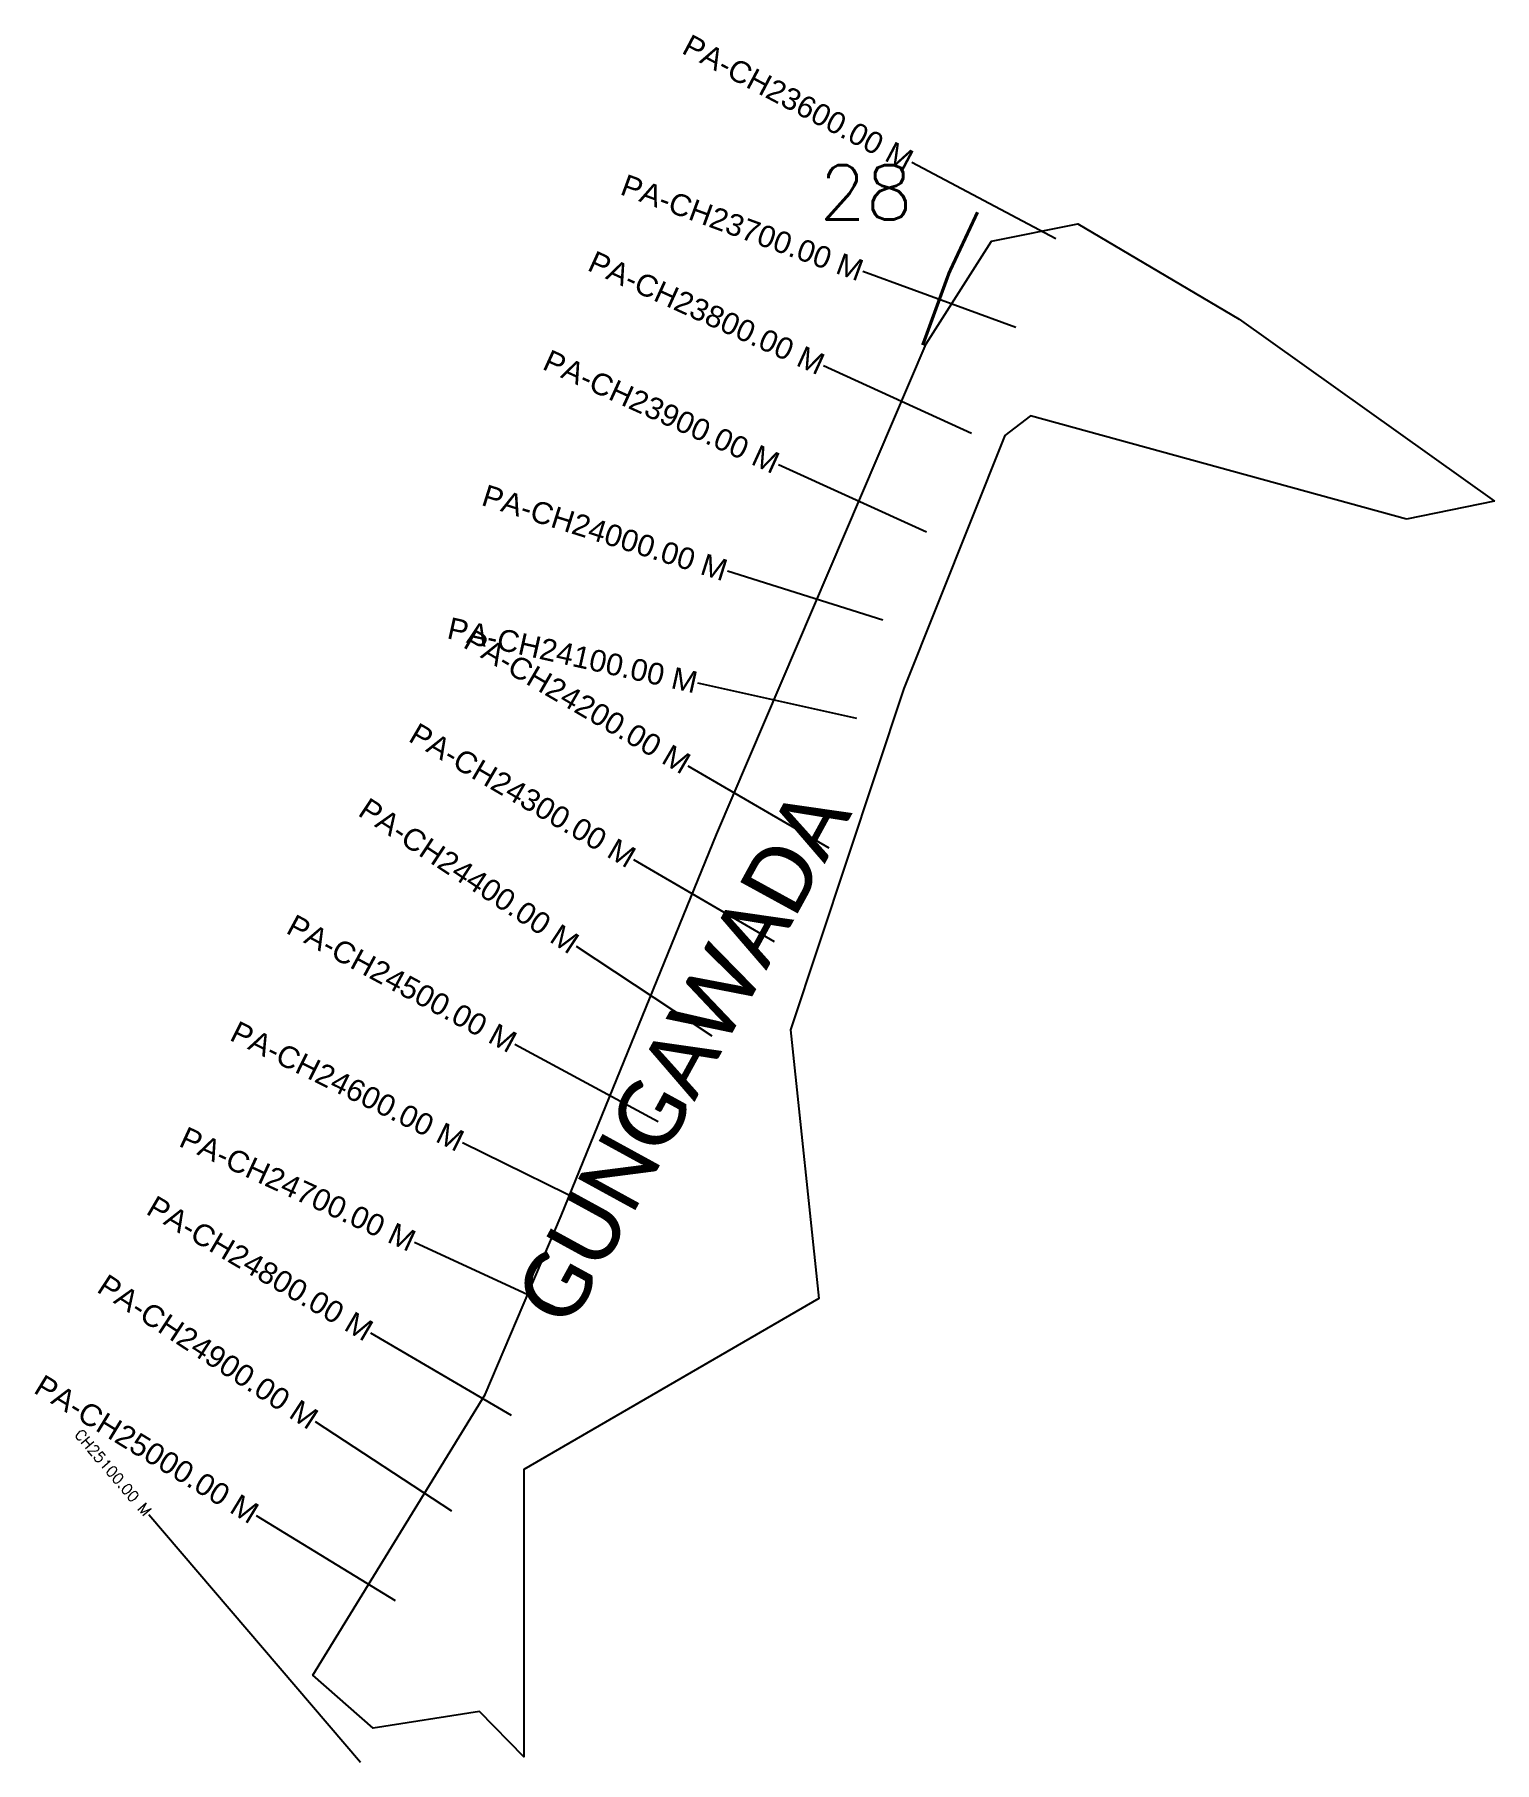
# Model space of a CAD drawing. Header units: metres. Extents: x 257193 to 258537, y 2206838 to 2208429.
import ezdxf
from ezdxf.enums import TextEntityAlignment as Align

# ---------------------------------------------------------------- set-up
doc = ezdxf.new("R2010")
doc.units = ezdxf.units.M
for name, color, linetype in [('ARTIFICIALLY PROTECTED', 4, 'Continuous'), ('CS', 134, 'Continuous'), ('CSMark', 6, 'Continuous'), ('village', 3, 'Continuous'), ('VILLAGE NAME', 250, 'Continuous')]:
    doc.layers.add(name, color=color, linetype=linetype)
doc.styles.add('DynamicDimensions', font='arial.ttf')
doc.styles.get("Standard").update_dxf_attribs({"font": 'simplex.shx'})

msp = doc.modelspace()

# ---------------------------------------------------------------- linework, layer by layer
at = {"color": 6, "flags": 128}
msp.add_lwpolyline([(258537.5, 2207999.3), (258456.5, 2207982.6)], dxfattribs=at)
at = {"layer": 'ARTIFICIALLY PROTECTED', "const_width": 3, "flags": 128}
msp.add_lwpolyline([(258061.4, 2208265.4), (258060.9, 2208264.3), (258035.3, 2208209.7), (258011.6, 2208144.8), (258010.8, 2208143.1)], dxfattribs=at)
at = {"layer": 'CS'}
for p, q in [((258133.4, 2208241), (258000.8, 2208311.1)), ((258096.7, 2208159.1), (257955.8, 2208210.7)), ((258056, 2208061.6), (257919.5, 2208123.8)), ((258014.5, 2207970.6), (257878.1, 2208032.8)), ((257974.1, 2207889.6), (257831.1, 2207934.7)), ((257950.4, 2207799.2), (257804, 2207831.8)), ((257924.7, 2207679.8), (257795.1, 2207755.3)), ((257874.4, 2207593.4), (257744.8, 2207668.9)), ((257817.2, 2207506.7), (257692, 2207589.3)), ((257767.5, 2207427.7), (257635.5, 2207499)), ((257721.8, 2207341.9), (257587.3, 2207408.2)), ((257679.1, 2207253.7), (257542.9, 2207316.4)), ((257632.2, 2207157.1), (257502.8, 2207233)), ((257577.4, 2207069.2), (257451.9, 2207151.3)), ((257493.2, 2206837.7), (257298.4, 2207065.8)), ((257525.4, 2206986.6), (257397.4, 2207064.7))]:
    msp.add_line(p, q, dxfattribs=at)
at = {"layer": 'village', "color": 6}
msp.add_polyline3d([(258456.5, 2207982.6, 0), (258110.3, 2208077.8, 0), (258086.7, 2208059.9, 0), (257993.5, 2207826.7, 0), (257889.2, 2207512.5, 0), (257915.2, 2207265, 0), (257643.5, 2207107.4, 0), (257643.5, 2206842.9, 0), (257602.7, 2206884.6, 0), (257504.9, 2206869.4, 0), (257449.3, 2206918.1, 0), (257607.9, 2207176.7, 0), (257677.9, 2207341.2, 0), (257821, 2207692.4, 0), (258014.1, 2208144.2, 0), (258074.2, 2208238.7, 0), (258153.8, 2208254.7, 0), (258302.5, 2208166.9, 0), (258537.5, 2207999.3, 0)], dxfattribs=at)
msp.add_polyline3d([(258456.5, 2207982.6, 0), (258110.3, 2208077.8, 0), (258086.7, 2208059.9, 0), (257993.5, 2207826.7, 0), (257889.2, 2207512.5, 0), (257915.2, 2207265, 0), (257643.5, 2207107.4, 0), (257643.5, 2206842.9, 0), (257602.7, 2206884.6, 0), (257504.9, 2206869.4, 0), (257449.3, 2206918.1, 0), (257607.9, 2207176.7, 0), (257677.9, 2207341.2, 0), (257821, 2207692.4, 0), (258014.1, 2208144.2, 0), (258074.2, 2208238.7, 0), (258153.8, 2208254.7, 0), (258302.5, 2208166.9, 0), (258537.5, 2207999.3, 0)], dxfattribs=at)

# ---------------------------------------------------------------- texts
at = {"insert": (257915.7, 2208308.7), "char_height": 50, "attachment_point": 1}
msp.add_mtext_dynamic_manual_height_columns('28', width=84.374, gutter_width=1, heights=[0], dxfattribs=at)
at = {"layer": 'CSMark', "style": 'DynamicDimensions'}
for s, rotation, p in [('PA-CH23600.00 M', 332.1187, (257999.9, 2208311.6)), ('PA-CH23700.00 M', 339.9004, (257954.9, 2208211)), ('PA-CH23800.00 M', 335.4916, (257918.6, 2208124.2)), ('PA-CH23900.00 M', 335.4916, (257877.1, 2208033.2)), ('PA-CH24000.00 M', 342.4997, (257830.1, 2207935)), ('PA-CH24100.00 M', 347.4581, (257803, 2207832)), ('PA-CH24200.00 M', 329.7708, (257794.3, 2207755.8)), ('PA-CH24300.00 M', 329.7708, (257743.9, 2207669.4)), ('PA-CH24400.00 M', 326.6087, (257691.1, 2207589.8)), ('PA-CH24500.00 M', 331.626, (257634.6, 2207499.4)), ('PA-CH24600.00 M', 333.7487, (257586.4, 2207408.7)), ('PA-CH24700.00 M', 335.2733, (257542, 2207316.8)), ('PA-CH24800.00 M', 329.622, (257502, 2207233.5)), ('PA-CH24900.00 M', 326.8239, (257451, 2207151.8)), ('PA-CH25000.00 M', 328.6157, (257396.5, 2207065.2))]:
    msp.add_text(s, height=20, rotation=rotation, dxfattribs=at).set_placement(p, align=Align.MIDDLE_RIGHT)
at = {"layer": 'CSMark'}
msp.add_text('CH25100.00 M', height=10, rotation=310.4933, dxfattribs=at).set_placement((257297.7, 2207066.6), align=Align.MIDDLE_RIGHT)
at = {"layer": 'VILLAGE NAME', "insert": (257633, 2207264.6), "char_height": 60.203, "attachment_point": 1, "rotation": 61.3165}
msp.add_mtext_dynamic_manual_height_columns('{\\fCalibri|b0|i0|c0|p34;GUNGAWADA}', width=402.43, gutter_width=301, heights=[0], dxfattribs=at)

doc.saveas('drawing.dxf')
